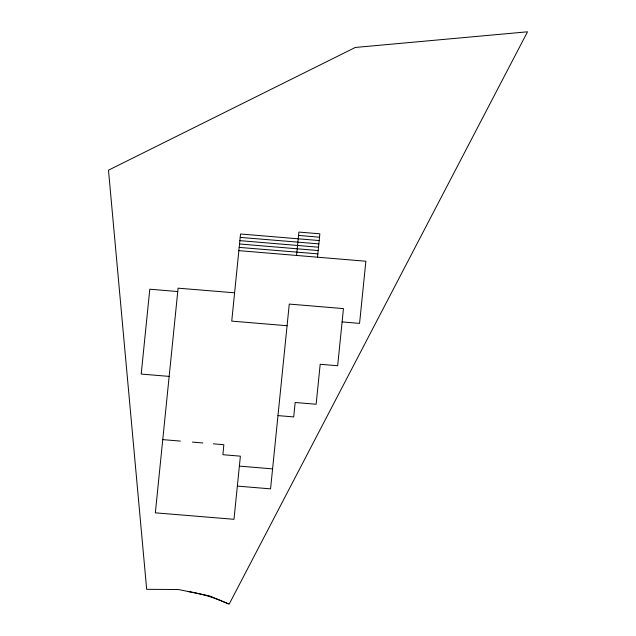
<?xml version="1.0" encoding="UTF-8"?>
<svg xmlns="http://www.w3.org/2000/svg" width="636" height="636" viewBox="0 0 636 636"><rect width="100%" height="100%" fill="white"/><g stroke="black" fill="none" stroke-linecap="round" stroke-linejoin="round"><path stroke-width="0.95" d="M296.551 255.449L298.888 232.084L319.86 233.81L317.515 257.198M240.201 237.403L318.851 243.874M239.208 247.396L317.849 253.867M234.605 292.814L178.096 288.172L155.343 512.831L233.992 519.302L240.384 456.163L222.91 454.708L223.84 444.715L213.354 443.841M239.875 240.654L318.517 247.205M239.549 243.986L318.183 250.536M238.882 250.64L365.867 261.229L359.571 323.374L342.096 321.919M177.754 291.542L149.794 289.213L141.2 374.071L169.16 376.401M287.082 325.727L231.743 321.116L240.543 233.992L319.185 240.551M277.98 415.61L293.705 416.922L295.168 402.501L316.14 404.25L320.186 364.293L337.66 365.748L343.448 308.595L289.269 304.08L270.562 488.861L237.355 486.095M162.752 439.619L180.401 441.09M192.382 442.092L202.868 442.966M239.382 466.116L272.582 468.883M298.554 235.407L319.518 237.22M187.946 591.464C202.161 593.857 216.081 598.086 229.135 604.2L527.514 31.8L355.278 47.462L108.486 170.186L146.67 589.31L178.525 589.524L209.61 595.924L228.054 603.747"/></g></svg>
